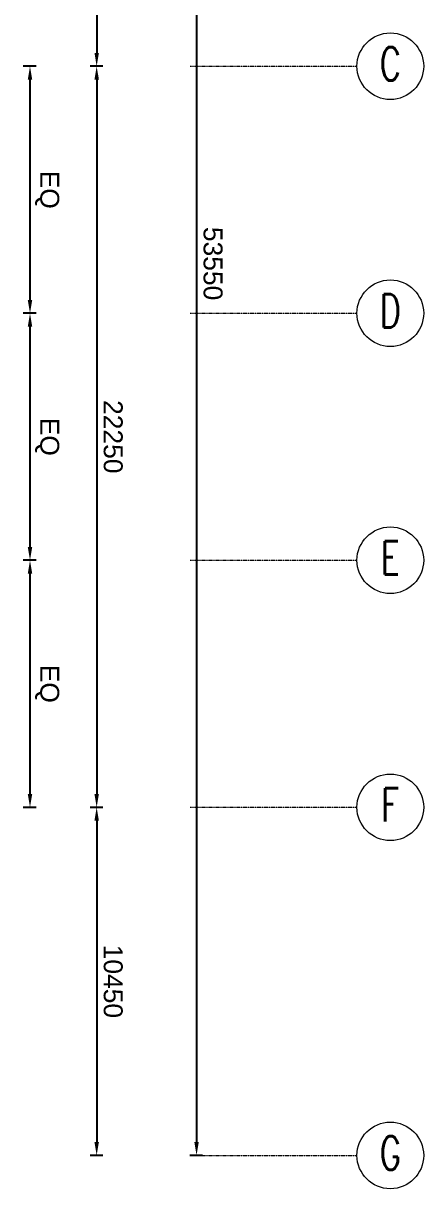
# Model space of a CAD drawing. Header units: millimetres. Extents: x 4021 to 183614, y -11746 to 71065.
# Drawn here: x 95702 to 107709, y -2843 to 32146 of the extents above; entities that cross this region are included whole.
import ezdxf

# ---------------------------------------------------------------- set-up
doc = ezdxf.new("R2010")
doc.units = ezdxf.units.MM
doc.linetypes.add('Grid Line__1_200_', pattern=[10.5, 6, -1.5, 1.5, -1.5])
for name, color, linetype, lineweight in [('A-ANNO-DIMS', 211, 'Continuous', 5), ('A-ANNO-NOTE', 131, 'Continuous', 25), ('S-GRID', 1, 'Continuous', 5), ('S-GRID-IDEN', 1, 'Continuous', 25)]:
    doc.layers.add(name, color=color, linetype=linetype, lineweight=lineweight)
doc.styles.add('RomanS', font='romans__.ttf', dxfattribs={"width": 0.7, "height": 1003.164557})
doc.styles.add('Swis721 BT', font='swiss.ttf', dxfattribs={"height": 567.642527})
doc.dimstyles.new('DLN_3mm', dxfattribs={"dimscale": 304.8, "dimtxt": 600, "dimasz": 1.312336, "dimexe": 0.656168, "dimexo": 0.0625, "dimgap": 0.656168, "dimtad": 1, "dimdec": 0, "dimzin": 0, "dimdsep": 46, "dimtxsty": 'Swis721 BT', "dimsah": 1, "dimcen": 0.09, "dimadec": 0, "dimazin": 0, "dimtfac": 1, "dimtdec": 4, "dimtix": 1, "dimtmove": 0, "dimatfit": 3, "dimfxl": 0.656168, "dimfxlon": 1, "dimtvp": 1, "dimtolj": 1, "dimtzin": 0, "dimarcsym": 2})

# ---------------------------------------------------------------- blocks, each defined once
blk = doc.blocks.new('Grid - Bubble - 10mm-1724413-Copy of COLOUR_R_F')
at = {"layer": 'A-ANNO-NOTE', "lineweight": 5}
blk.add_circle((0, 0), 5, dxfattribs=at)
blk = doc.blocks.new('DIMBLOCK43-Copy of COLOUR_R_F')
at = {"layer": 'A-ANNO-DIMS', "color": 0, "lineweight": -2, "transparency": 16777216}
for p, q in [((98083, 39907), (97702, 39907)), ((97902, 39507), (97902, 31257)), ((98083, 30857), (97702, 30857))]:
    blk.add_line(p, q, dxfattribs=at)
at = {"layer": 'A-ANNO-DIMS', "color": 0, "transparency": 16777216}
for points in [[(97836, 39507), (97969, 39507), (97902, 39907)], [(97836, 31257), (97969, 31257), (97902, 30857)]]:
    blk.add_solid(points, dxfattribs=at)
at = {"layer": 'Defpoints', "color": 0, "transparency": 16777216}
for p in [(98102, 39907), (97902, 30857), (98102, 30857)]:
    blk.add_point(p, dxfattribs=at)
at = {"layer": 'A-ANNO-DIMS', "color": 0, "transparency": 16777216, "insert": (98394, 35382), "char_height": 567.6, "width": 2102.86, "attachment_point": 5, "rotation": 270, "style": 'Swis721 BT'}
blk.add_mtext('\\A1;9050', dxfattribs=at)
blk = doc.blocks.new('DIMBLOCK44-Copy of COLOUR_R_F')
at = {"layer": 'A-ANNO-DIMS', "color": 0, "lineweight": -2, "transparency": 16777216}
for p, q in [((98083, 30857), (97702, 30857)), ((97902, 30457), (97902, 9007)), ((98083, 8607), (97702, 8607))]:
    blk.add_line(p, q, dxfattribs=at)
at = {"layer": 'A-ANNO-DIMS', "color": 0, "transparency": 16777216}
for points in [[(97836, 30457), (97969, 30457), (97902, 30857)], [(97836, 9007), (97969, 9007), (97902, 8607)]]:
    blk.add_solid(points, dxfattribs=at)
at = {"layer": 'Defpoints', "color": 0, "transparency": 16777216}
for p in [(98102, 30857), (97902, 8607), (98102, 8607)]:
    blk.add_point(p, dxfattribs=at)
at = {"layer": 'A-ANNO-DIMS', "color": 0, "transparency": 16777216, "insert": (98394, 19732), "char_height": 567.6, "width": 2628.57, "attachment_point": 5, "rotation": 270, "style": 'Swis721 BT'}
blk.add_mtext('\\A1;22250', dxfattribs=at)
blk = doc.blocks.new('DIMBLOCK45-Copy of COLOUR_R_F')
at = {"layer": 'A-ANNO-DIMS', "color": 0, "lineweight": -2, "transparency": 16777216}
for p, q in [((98083, 8607), (97702, 8607)), ((97902, 8207), (97902, -1443)), ((98083, -1843), (97702, -1843))]:
    blk.add_line(p, q, dxfattribs=at)
at = {"layer": 'A-ANNO-DIMS', "color": 0, "transparency": 16777216}
for points in [[(97836, 8207), (97969, 8207), (97902, 8607)], [(97836, -1443), (97969, -1443), (97902, -1843)]]:
    blk.add_solid(points, dxfattribs=at)
at = {"layer": 'Defpoints', "color": 0, "transparency": 16777216}
for p in [(98102, 8607), (97902, -1843), (98102, -1843)]:
    blk.add_point(p, dxfattribs=at)
at = {"layer": 'A-ANNO-DIMS', "color": 0, "transparency": 16777216, "insert": (98394, 3382), "char_height": 567.6, "width": 2628.57, "attachment_point": 5, "rotation": 270, "style": 'Swis721 BT'}
blk.add_mtext('\\A1;10450', dxfattribs=at)
blk = doc.blocks.new('DIMBLOCK46-Copy of COLOUR_R_F')
at = {"layer": 'A-ANNO-DIMS', "color": 0, "lineweight": -2, "transparency": 16777216}
for p, q in [((100717, 51707), (101098, 51707)), ((100898, 51307), (100898, -1443)), ((101078, -1843), (100698, -1843))]:
    blk.add_line(p, q, dxfattribs=at)
at = {"layer": 'A-ANNO-DIMS', "color": 0, "transparency": 16777216}
for points in [[(100831, 51307), (100964, 51307), (100898, 51707)], [(100831, -1443), (100964, -1443), (100898, -1843)]]:
    blk.add_solid(points, dxfattribs=at)
at = {"layer": 'Defpoints', "color": 0, "transparency": 16777216}
for p in [(100698, 51707), (100898, -1843), (101098, -1843)]:
    blk.add_point(p, dxfattribs=at)
at = {"layer": 'A-ANNO-DIMS', "color": 0, "transparency": 16777216, "insert": (101389, 24932), "char_height": 567.6, "width": 2628.57, "attachment_point": 5, "rotation": 270, "style": 'Swis721 BT'}
blk.add_mtext('\\A1;53550', dxfattribs=at)
blk = doc.blocks.new('DIMBLOCK47-Copy of COLOUR_R_F')
at = {"layer": 'A-ANNO-DIMS', "color": 0, "lineweight": -2, "transparency": 16777216}
for p, q in [((96083, 30857), (95702, 30857)), ((95902, 30457), (95902, 23841)), ((96083, 23441), (95702, 23441))]:
    blk.add_line(p, q, dxfattribs=at)
at = {"layer": 'A-ANNO-DIMS', "color": 0, "transparency": 16777216}
for points in [[(95836, 30457), (95969, 30457), (95902, 30857)], [(95836, 23841), (95969, 23841), (95902, 23441)]]:
    blk.add_solid(points, dxfattribs=at)
at = {"layer": 'Defpoints', "color": 0, "transparency": 16777216}
for p in [(96102, 30857), (95902, 23441), (96102, 23441)]:
    blk.add_point(p, dxfattribs=at)
at = {"layer": 'A-ANNO-DIMS', "color": 0, "transparency": 16777216, "insert": (96416, 27149), "char_height": 567.6, "width": 1337.14, "attachment_point": 5, "rotation": 270, "style": 'Swis721 BT'}
blk.add_mtext('\\A1;EQ', dxfattribs=at)
blk = doc.blocks.new('DIMBLOCK48-Copy of COLOUR_R_F')
at = {"layer": 'A-ANNO-DIMS', "color": 0, "lineweight": -2, "transparency": 16777216}
for p, q in [((96083, 23441), (95702, 23441)), ((95902, 23041), (95902, 16424)), ((96083, 16024), (95702, 16024))]:
    blk.add_line(p, q, dxfattribs=at)
at = {"layer": 'A-ANNO-DIMS', "color": 0, "transparency": 16777216}
for points in [[(95836, 23041), (95969, 23041), (95902, 23441)], [(95836, 16424), (95969, 16424), (95902, 16024)]]:
    blk.add_solid(points, dxfattribs=at)
at = {"layer": 'Defpoints', "color": 0, "transparency": 16777216}
for p in [(96102, 23441), (95902, 16024), (96102, 16024)]:
    blk.add_point(p, dxfattribs=at)
at = {"layer": 'A-ANNO-DIMS', "color": 0, "transparency": 16777216, "insert": (96416, 19732), "char_height": 567.6, "width": 1337.14, "attachment_point": 5, "rotation": 270, "style": 'Swis721 BT'}
blk.add_mtext('\\A1;EQ', dxfattribs=at)
blk = doc.blocks.new('DIMBLOCK49-Copy of COLOUR_R_F')
at = {"layer": 'A-ANNO-DIMS', "color": 0, "lineweight": -2, "transparency": 16777216}
for p, q in [((96083, 16024), (95702, 16024)), ((95902, 15624), (95902, 9007)), ((96083, 8607), (95702, 8607))]:
    blk.add_line(p, q, dxfattribs=at)
at = {"layer": 'A-ANNO-DIMS', "color": 0, "transparency": 16777216}
for points in [[(95836, 15624), (95969, 15624), (95902, 16024)], [(95836, 9007), (95969, 9007), (95902, 8607)]]:
    blk.add_solid(points, dxfattribs=at)
at = {"layer": 'Defpoints', "color": 0, "transparency": 16777216}
for p in [(96102, 16024), (95902, 8607), (96102, 8607)]:
    blk.add_point(p, dxfattribs=at)
at = {"layer": 'A-ANNO-DIMS', "color": 0, "transparency": 16777216, "insert": (96416, 12316), "char_height": 567.6, "width": 1337.14, "attachment_point": 5, "rotation": 270, "style": 'Swis721 BT'}
blk.add_mtext('\\A1;EQ', dxfattribs=at)

msp = doc.modelspace()

# ---------------------------------------------------------------- linework, layer by layer
at = {"layer": 'S-GRID', "linetype": 'Grid Line__1_200_'}
for p, q in [((100709.2, 30857.5), (105709.2, 30857.5)), ((100709.2, 23440.8), (105709.2, 23440.8)), ((100709.2, 16024.2), (105709.2, 16024.2)), ((100709.2, 8607.5), (105709.2, 8607.5)), ((100709.2, -1842.5), (105709.2, -1842.5))]:
    msp.add_line(p, q, dxfattribs=at)

# ---------------------------------------------------------------- block references
at = {"layer": 'S-GRID-IDEN', "lineweight": 5, "xscale": 199.9999999999999, "yscale": 199.9999999999999, "zscale": 199.9999999999999, "rotation": 269.9999999999997}
for p in [(106709.2, 30857.5), (106709.2, 23440.8), (106709.2, 16024.2), (106709.2, 8607.5), (106709.2, -1842.5)]:
    msp.add_blockref('Grid - Bubble - 10mm-1724413-Copy of COLOUR_R_F', p, dxfattribs=at)

# ---------------------------------------------------------------- texts
at = {"layer": 'S-GRID-IDEN', "lineweight": 5, "char_height": 1003.165, "attachment_point": 2, "line_spacing_factor": 0.964689, "style": 'RomanS'}
for s, insert, width in [('\\fRomanS|b0|i0|c134|p2|;\\W.7;C', (106708.4, 31430.5), 984), ('\\fRomanS|b0|i0|c134|p2|;\\W.7;D', (106708.4, 24013.9), 828), ('\\fRomanS|b0|i0|c134|p2|;\\W.7;E', (106708.4, 16597.2), 744), ('\\fRomanS|b0|i0|c134|p2|;\\W.7;F', (106708.4, 9180.5), 708), ('\\fRomanS|b0|i0|c134|p2|;\\W.7;G', (106708.4, -1269.5), 828)]:
    msp.add_mtext(s, dxfattribs=dict(at, insert=insert, width=width))

# ---------------------------------------------------------------- dimensions: what is measured, and where the dimension line sits
at = {"layer": 'A-ANNO-DIMS'}
for base, p1, p2, override, picture, middle in [((100897.5, -1842.5), (100697.5, 51707.5), (101097.5, -1842.5), {"dimtad": 4, "dimpost": '<>', "dimfxl": 53551.493906}, 'DIMBLOCK46-Copy of COLOUR_R_F', (101389.2, 24932.5)), ((97902.4, 30857.5), (98102.4, 39907.5), (98102.4, 30857.5), {"dimtad": 4, "dimpost": '<>', "dimfxl": 9050}, 'DIMBLOCK43-Copy of COLOUR_R_F', (98394.2, 35382.5)), ((97902.4, 8607.5), (98102.4, 30857.5), (98102.4, 8607.5), {"dimtad": 4, "dimpost": '<>', "dimfxl": 22250}, 'DIMBLOCK44-Copy of COLOUR_R_F', (98394.2, 19732.5)), ((97902.4, -1842.5), (98102.4, 8607.5), (98102.4, -1842.5), {"dimtad": 4, "dimpost": '<>', "dimfxl": 10449.999996}, 'DIMBLOCK45-Copy of COLOUR_R_F', (98394.2, 3382.5))]:
    dim = msp.add_linear_dim(base=base, p1=p1, p2=p2, angle=90, dimstyle='DLN_3mm', override=override, dxfattribs=at)
    dim.commit()
    dim.dimension.update_dxf_attribs({"geometry": picture, "text_midpoint": middle})
for base, p1, p2, picture, middle in [((95902.4, 23440.8), (96102.4, 30857.5), (96102.4, 23440.8), 'DIMBLOCK47-Copy of COLOUR_R_F', (96416.1, 27149.2)), ((95902.4, 16024.2), (96102.4, 23440.8), (96102.4, 16024.2), 'DIMBLOCK48-Copy of COLOUR_R_F', (96416.1, 19732.5)), ((95902.4, 8607.5), (96102.4, 16024.2), (96102.4, 8607.5), 'DIMBLOCK49-Copy of COLOUR_R_F', (96416.1, 12315.8))]:
    dim = msp.add_linear_dim(base=base, p1=p1, p2=p2, angle=90, text='EQ', dimstyle='DLN_3mm', override={"dimtad": 4, "dimpost": '<>', "dimfxl": 7416.666667}, dxfattribs=at)
    dim.commit()
    dim.dimension.update_dxf_attribs({"geometry": picture, "text_midpoint": middle})

doc.saveas('drawing.dxf')
